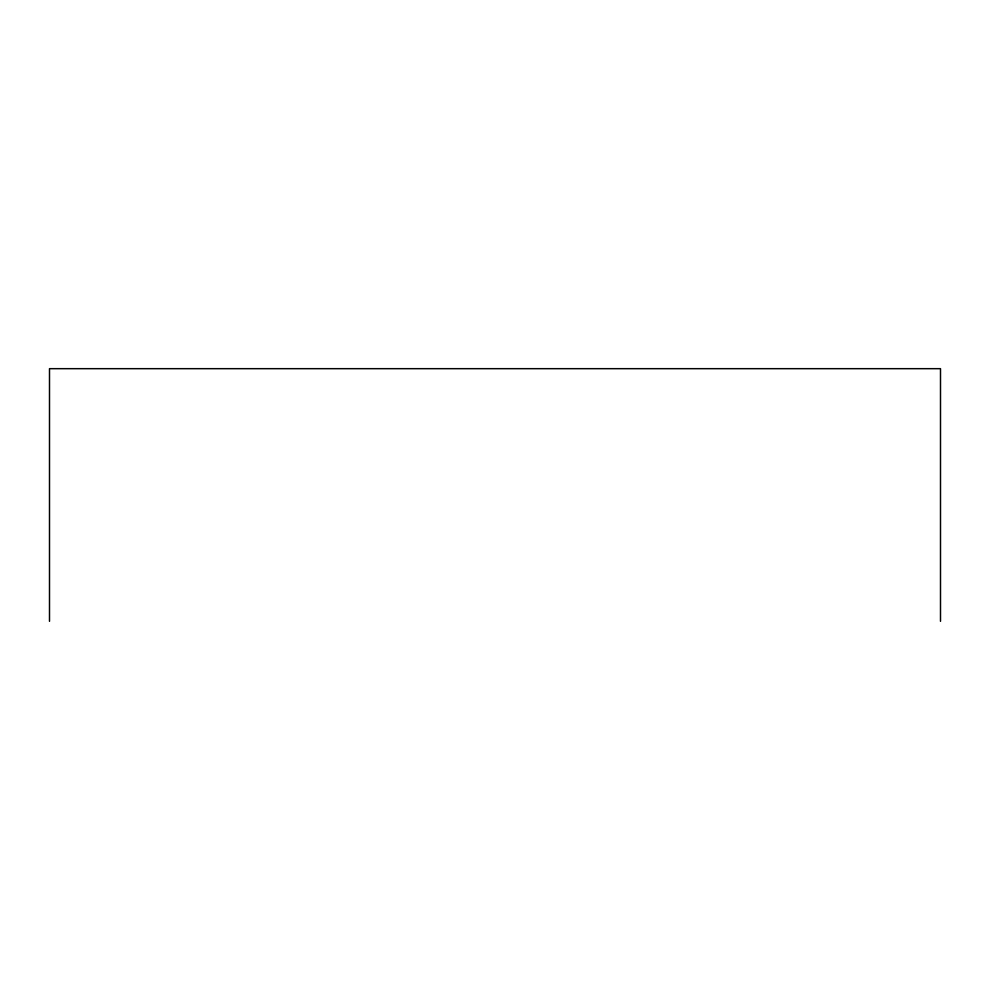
<?xml version="1.0" encoding="UTF-8"?>
<svg xmlns="http://www.w3.org/2000/svg" width="990" height="990" viewBox="0 0 990 990"><rect width="100%" height="100%" fill="white"/><g stroke="black" fill="none" stroke-linecap="round" stroke-linejoin="round"><path stroke-width="1.49" d="M940.5 621.324L940.5 368.676L49.5 368.676L49.5 621.324"/></g></svg>
